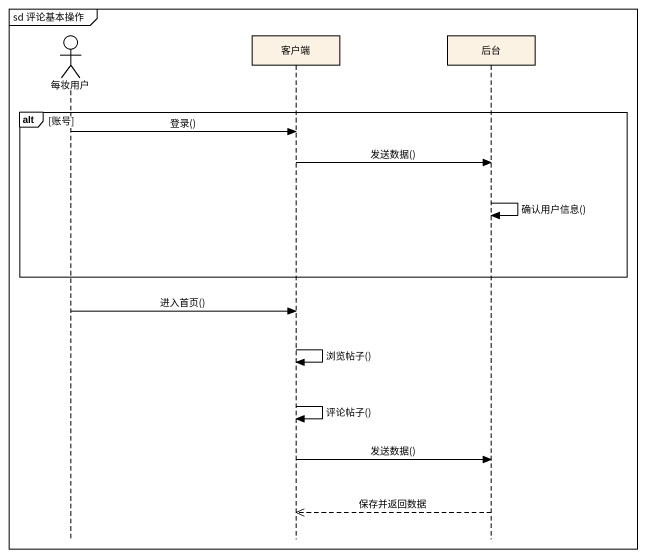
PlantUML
@startuml
mainframe sd 评论基本操作
hide footbox
actor 每妆用户
participant 客户端
participant 后台

alt 账号
  每妆用户 -> 客户端 : 登录()
  客户端 -> 后台 : 发送数据()
  后台 -> 后台 : 确认用户信息()
end
每妆用户 -> 客户端 : 进入首页()
客户端 -> 客户端 : 浏览帖子()
客户端 -> 客户端 : 评论帖子()
客户端 -> 后台 : 发送数据()
后台 -->> 客户端 : 保存并返回数据
@enduml
